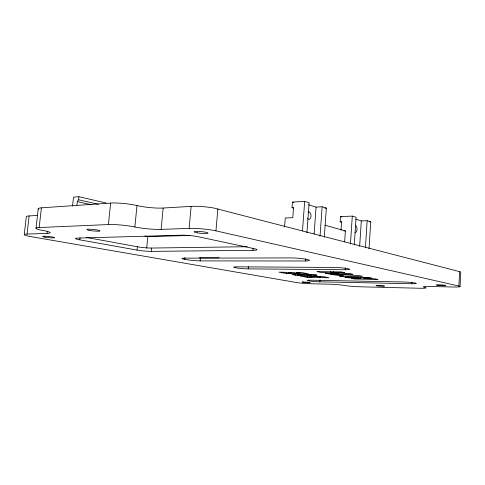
<?xml version="1.0" encoding="UTF-8"?>
<svg xmlns="http://www.w3.org/2000/svg" width="485" height="485" viewBox="0 0 485 485"><rect width="100%" height="100%" fill="white"/><g stroke="black" fill="none" stroke-linecap="round" stroke-linejoin="round"><path stroke-width="0.73" d="M460.041 286.623L460.75 272.315A12.489 1.194 3.3 0 0 459.604 271.636L214.091 208.083A18.685 2.849 5.3 0 0 191.132 206.38L163.16 208.029A18.933 2.855 5.8 0 1 136.982 205.561A18.485 2.68 6.1 0 0 110.628 203.076L41.401 207.835A17.29 2.219 6.5 0 0 38.43 209.18M37.278 215.461L29.124 215.94L27.039 234.073A16.023 1.546 6.1 0 0 31.101 236.662L296.317 282.494A10.731 0.776 4.3 0 0 311.121 283.767L329.697 284.192A10.725 0.77 4.1 0 1 344.677 285.483A10.931 0.794 4 0 0 359.597 286.774L419.822 288.254A11.676 0.879 3.7 0 0 424.714 287.381A11.949 0.903 3.6 0 1 429.813 286.477L452.96 287.005A12.519 0.982 3.5 0 0 458.883 286.047L459.604 271.636M411.771 283.743A8.724 0.697 3.7 0 0 415.269 283.016A8.724 0.697 3.7 0 0 403.405 281.985L310.8 280.191A7.899 0.594 4.2 0 0 308.951 280.888A7.899 0.594 4.2 0 0 319.894 281.84L411.771 283.743L411.85 282.331M360.882 278.548L357.924 277.953L348.291 277.796L344.896 277.129L368.442 277.499L371.765 278.184L362.944 278.038L365.884 278.632L374.687 278.784L377.93 279.445L354.59 279.039L351.267 278.384L360.882 278.548L360.973 277.111M365.417 247.835L367.157 220.693L361.307 220.905L355.741 219.208M369.036 248.769L370.752 221.803L367.157 220.693M350.449 243.991L352.298 216.104L340.506 216.589L340.155 221.754L341.592 222.172M354.262 244.98L356.087 217.274L352.298 216.104M359.646 246.404L361.307 220.905M341.028 230.308L341.616 221.7L340.155 221.754M344.647 241.9L345.393 230.908L325.023 225.222M342.695 275.989L330.8 274.352L358.712 275.504L362.574 276.298L342.95 276.747L339.421 276.05L342.695 275.989L342.792 274.528M342.95 276.747L343.095 274.577M345.181 269.739A9.785 0.909 4 0 0 347.994 268.672A9.785 0.909 4 0 0 334.401 267.471L236.747 266.805A8.857 0.752 4.6 0 0 235.807 267.787A8.857 0.752 4.6 0 0 248.205 268.872L345.181 269.739L345.314 267.823M330.667 272.461L344.786 272.655L341.119 271.903L317.032 271.636L320.87 272.394L338.906 273.461L325.35 273.279L328.988 273.995L352.85 274.304L349.248 273.564L330.667 272.461L330.752 271.248M333.389 272.521L333.474 271.303M315.165 275.904C322.501 275.644 306.787 273.74 306.872 274.468L311.297 275.171L296.371 274.158L291.952 274.468L297.79 275.559L302.785 275.632L297.996 274.886L298.954 274.831L315.165 275.904L315.268 274.492M316.159 275.88L316.262 274.462M320.039 236.183L322.131 206.78L316.062 207.095L308.502 204.785M319.894 281.84L320.033 279.887M324.283 237.274L326.338 208.083L322.131 206.78M306.932 232.818L309.133 202.766L304.671 201.384L292.455 202.087L292.031 207.671L293.443 208.089M305.659 260.985A12.38 1.243 4.3 0 0 305.944 259.239A10.537 1.061 4.3 0 0 291.115 257.917L184.846 258.159A9.476 0.849 5 0 0 184.749 259.36A11.161 1 5 0 0 200.135 260.906L305.659 260.985L305.805 258.923M307.326 277.384L300.209 276.068L304.768 276.141L308.387 276.814L312.298 276.874L309.188 276.292L313.692 276.365L320.815 277.014L317.245 276.335L321.943 276.408L328.933 277.741L307.326 277.384L307.429 276.007M314.116 234.073L316.062 207.095M311.691 275.832L311.794 274.419M313.886 275.904L313.989 274.486M293.843 274.989L293.946 273.588M295.589 275.274L295.692 273.873M297.79 275.559L297.948 273.461M298.081 274.971L298.105 273.479M298.293 274.843L298.396 273.431M302.488 230.933L304.671 201.384M286.599 273.558L278.978 272.152L283.604 272.206L287.478 272.928L291.443 272.982L288.108 272.358L292.679 272.412L296.002 273.037L300.082 273.085L296.256 272.364L301.021 272.418L308.515 273.849L286.599 273.558L286.708 272.14M284.574 226.95L285.259 218.007L292.782 217.692L293.54 207.598L292.031 207.671M248.205 268.872L248.381 266.695M252.921 250.333A11.361 1.237 4.7 0 0 254.407 248.714L198.632 236.813A12.374 1.449 5.2 0 0 181.02 235.213L77.867 238.074A11.197 1.115 5.8 0 0 79.789 239.845L137.049 250.096A10.282 0.976 5.4 0 0 151.381 251.369L252.921 250.333L253.103 248.114M458.883 286.047L215.952 230.866L217.862 208.914M200.135 260.906L200.408 257.826L219.244 257.777M184.749 259.36L184.918 257.499M41.401 207.835L39.164 227.538L108.41 224.555A18.545 2.213 5.8 0 1 134.86 226.98A18.994 2.358 5.6 0 0 161.129 229.381L189.132 228.405L191.132 206.38M151.381 251.369L151.702 248.047L247.162 246.713M161.129 229.381L163.16 208.029M146.694 248.12L147.81 236.613L189.999 235.467M134.86 226.98L136.982 205.561M137.049 250.096L137.376 246.768L86.112 237.365M108.41 224.555L110.628 203.076M76.945 205.149L77.327 201.59L78.606 199.796L78.94 196.722L106.057 202.979M79.789 239.845L80.019 237.705M72.526 206.113L73.502 197.152L78.94 196.722M27.039 234.073L47.051 233.37L47.306 231.139M36.029 228.102L38.254 208.574M24.25 234.54L26.329 216.559A15.975 1.873 6.4 0 1 29.124 215.94M324.835 208.156L326.338 208.083M369.297 221.857L370.752 221.803M343.92 230.945L345.393 230.908M215.952 230.866L212.163 230.132A18.745 2.352 5.1 0 0 189.132 228.405M144.851 236.025L147.81 236.613M77.327 201.59L91.271 204.718M78.606 199.796L98.413 204.294M292.455 202.087L293.861 202.512M340.506 216.589L341.943 217.019M39.164 227.538A17.339 1.831 6.2 0 0 43.226 230.539A17.005 1.728 6.2 0 1 47.051 233.37M307.981 212.109A3.747 2.195 87.7 0 1 311.012 216.249A3.747 2.195 87.7 0 1 307.508 218.505M355.384 225.525A3.456 1.873 88.5 0 1 357.015 229.472A3.456 1.873 88.5 0 1 354.935 232.351M200.408 257.826A11.155 1.043 5 0 1 199.183 257.79M151.702 248.047A10.276 1.018 5.4 0 1 137.376 246.768M302.246 282.021C311.406 283.646 314.262 282.173 302.246 282.021M45.038 237.153A6.014 0.582 6 0 0 54.526 237.741A6.014 0.582 6 0 0 46.184 236.268A6.014 0.582 6 0 0 45.038 237.153M89.21 230.351A6.669 0.746 5.9 0 0 99.971 230.999A6.669 0.746 5.9 0 0 91.095 229.266A6.669 0.746 5.9 0 0 89.21 230.351M197.407 232.867A6.972 0.861 5.1 0 0 208.029 233.103A6.972 0.861 5.1 0 0 197.838 231.406A6.972 0.861 5.1 0 0 197.407 232.867M438.379 285.416A4.704 0.37 3.5 0 0 445.679 285.58A4.704 0.37 3.5 0 0 438.931 284.81A4.704 0.37 3.5 0 0 438.379 285.416M377.354 285.859A4.268 0.315 3.9 0 0 384.472 286.192A4.268 0.315 3.9 0 0 379.221 285.453A4.268 0.315 3.9 0 0 377.354 285.859"/></g></svg>
